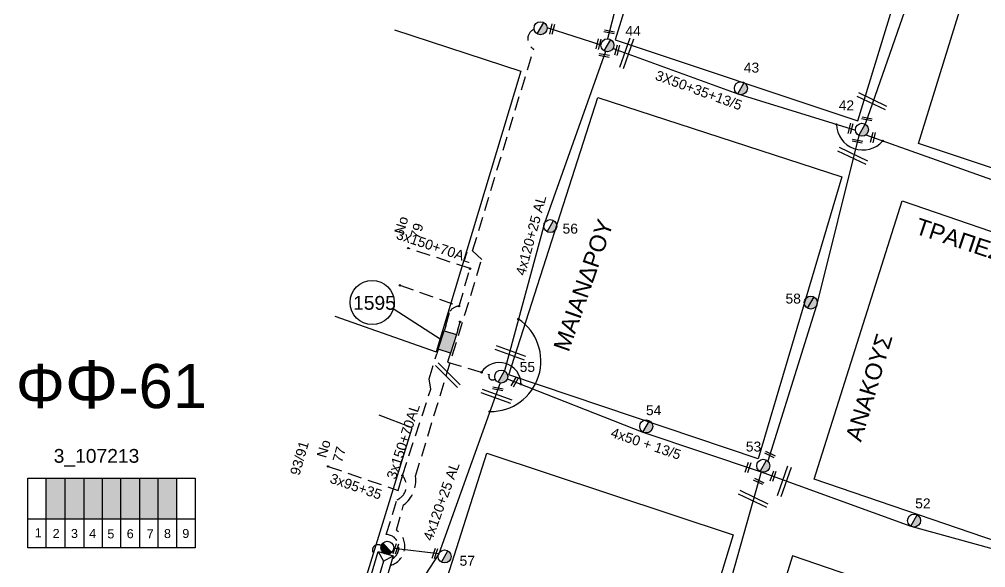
# Model space of a CAD drawing. Header units: millimetres. Extents: x 1091 to 3521, y 1177 to 2968.
# Drawn here: x 1274.5 to 1449.9, y 2093.4 to 2192.9 of the extents above; entities that cross this region are included whole.
import ezdxf
from ezdxf.enums import TextEntityAlignment as Align

# ---------------------------------------------------------------- set-up
doc = ezdxf.new("R2010")
doc.units = ezdxf.units.MM
doc.linetypes.add('DASHED', pattern=[19.05, 12.7, -6.35])
for name, color, linetype, lineweight in [('3X50+35+13_5', 7, 'Continuous', 30), ('4x50 + 13_5', 7, 'SYN_LINE', 30), ('Άγνωστα', 7, 'Continuous', 30), ('Γυμνά εναέρια ΧΤ και ΦΟΠ (3Φ)   4x50+16AL', 7, 'Continuous', 30), ('Καλωδια Χ.Τ 3x95+35', 7, 'DASHED', 30), ('Καλώδια ΧΤ   3x150+50CU', 7, 'DASHED', 30), ('Καλώδια ΧΤ   3x150+70AL', 7, 'DASHED', 30), ('Καλώδια ΧΤ   3x150AL+50CU', 7, 'DASHED', 30), ('Συνεστραμμένα ΧΤ   4x120+25 AL', 7, 'SYN_LINE', 30)]:
    doc.layers.add(name, color=color, linetype=linetype, lineweight=lineweight)
for name, color, linetype in [('Link Box 4 Διευθύνσεων', 7, 'Continuous'), ('Pillar OTE', 7, 'Continuous'), ('TEXT ΚΑΛΩΔΙΩΝ', 7, 'Continuous'), ('ΑΓΝΩΣΤΟ ΕΝΑΕΡΙΟ ΚΑΛΩΔΙΟ', 7, 'Continuous'), ('ΑΓΝΩΣΤΟ ΥΠΟΓΕΙΟ ΚΑΛΩΔΙΟ', 7, 'DASHED'), ('Μηχανική τομή', 7, 'Continuous'), ('Στύλος Ξύλινος', 7, 'Continuous'), ('Στύλος Ξύλινος @ 1', 7, 'Continuous'), ('Στύλος ΦΜ', 7, 'Continuous'), ('Στύλος ΦΜ @ 1', 7, 'Continuous'), ('Συνδέσεις', 7, 'Continuous'), ('Τομή', 7, 'Continuous'), ('Υποσταθμός εναέριος 2 στύλων', 7, 'Continuous'), ('Υποσταθμός πόλεως', 7, 'Continuous'), ('Υπόβαθρο ΔΕΗ', 7, 'Continuous')]:
    doc.layers.add(name, color=color, linetype=linetype)
doc.styles.add('arial', font='arial.ttf')
doc.styles.get("Standard").update_dxf_attribs({"font": 'arial.ttf', "height": 1.8})
doc.linetypes.add('SYN_LINE', pattern='A,0.5,-0.0001,["/\\/\\/\\/",Standard,S=0.1,R=0,X=0,Y=-0.05],-0.25', length=0.7501)

# ---------------------------------------------------------------- blocks, each defined once
blk = doc.blocks.new('ΥΠΑΡΧΩΝ ΤΣΙΜΕΝΤΕΝΙΟΣ ΣΤΥΛΟΣ')
at = {"layer": 'Στύλος ΦΜ'}
blk.add_hatch(color=7, dxfattribs=at).paths.add_polyline_path([(-1.29, -2.28, 0.574793), (2.62, 0, 0.268822), (1.3, 2.27)])
at = {"layer": 'Στύλος ΦΜ', "color": 7}
blk.add_line((-1.29, -2.28), (1.3, 2.27), dxfattribs=at)
blk.add_circle((0, 0), 2.62, dxfattribs=at)
at = {"layer": 'Στύλος ΦΜ', "flags": 4}
for tag, p in [('ΑΡΙΘΜΟΣ', (-4.68, 8.05)), ('ΤΥΠΟΣ', (-4.91, 3.03))]:
    blk.add_attdef(tag, p, '', height=4, dxfattribs=at)
blk = doc.blocks.new('ΥΠΟΣΤΑΘΜΟΣ ΕΝΑΕΡΙΟΣ ΕΠΙ 2 ΣΤΥΛΩΝ')
at = {"layer": 'Υποσταθμός εναέριος 2 στύλων', "linetype": 'Continuous'}
for points in [[(-11.97, -2.11, 0.574793), (-8.45, -0.07, 0.268822), (-9.64, 1.98)], [(9.68, -2.15, 0.574793), (13.19, -0.1, 0.268822), (12.01, 1.95)]]:
    blk.add_hatch(color=256, dxfattribs=at).paths.add_polyline_path(points)
for p, q in [((-11.97, -2.11), (-9.64, 1.98)), ((9.68, -2.15), (12.01, 1.95))]:
    blk.add_line(p, q, dxfattribs=at)
for centre in [(-10.81, -0.07), (10.84, -0.1)]:
    blk.add_circle(centre, 2.36, dxfattribs=at)
at = {"layer": 'Υποσταθμός πόλεως', "linetype": 'Continuous', "ltscale": 40}
blk.add_lwpolyline([(-8.57, 2.82), (8.57, 2.82), (8.57, -2.82), (-8.57, -2.82)], close=True, dxfattribs=at)
for points in [[(-5.75, 0), (-8.57, 2.82)], [(-8.57, -2.82), (-5.75, 0)], [(-5.75, 0), (5.75, 0)], [(5.75, 0), (8.57, 2.82)], [(8.57, -2.82), (5.75, 0)]]:
    blk.add_lwpolyline(points, dxfattribs=at)
at = {"layer": 'Υποσταθμός εναέριος 2 στύλων', "ltscale": 40, "flags": 1}
for tag, p in [('ΜΕΤΑΣΧΗΜΑΤΙΣΜΟΣ', (14.09, 2.51)), ('ΙΣΧΥΣ', (14.07, -0.28)), ('ΑΡΙΘΜΟΣ', (14.19, -3))]:
    blk.add_attdef(tag, p, '', height=1.8, dxfattribs=at)
blk = doc.blocks.new('LINK BOX 4 ΑΝΑΧΩΡΗΣΕΩΝ')
at = {"layer": 'Link Box 4 Διευθύνσεων', "ltscale": 40}
blk.add_hatch(color=256, dxfattribs=at).paths.add_polyline_path([(-3.54, 0), (-3.54, -4.67), (3.54, -4.67), (3.54, 0)])
for p, q in [((-3.54, 0), (-5.33, 0)), ((5.33, 0), (3.54, 0)), ((-3.54, -4.67), (-5.33, -4.67)), ((5.33, -4.67), (3.54, -4.67))]:
    blk.add_line(p, q, dxfattribs=at)
blk.add_lwpolyline([(-3.54, -4.67), (-3.54, 0), (3.54, 0), (3.54, -4.67)], close=True, dxfattribs=at)
blk = doc.blocks.new('ΥΠΑΡΧΩΝ ΞΥΛΙΝΟΣ ΣΤΥΛΟΣ')
at = {"layer": 'Στύλος Ξύλινος'}
h = blk.add_hatch(color=7, dxfattribs=at)
h.paths.add_polyline_path([(-2.62, 0, 0.270008), (-1.29, -2.28), (1.3, 2.27, 0.576266)])
h.paths.add_polyline_path([(-1.29, -2.28, 0.574793), (2.62, 0, 0.268822), (1.3, 2.27)])
at = {"layer": 'Στύλος Ξύλινος', "color": 7}
blk.add_line((-1.29, -2.28), (1.3, 2.27), dxfattribs=at)
blk.add_circle((0, 0), 2.62, dxfattribs=at)
at = {"layer": 'Στύλος Ξύλινος', "color": 1, "flags": 4}
for tag, p in [('ΑΡΙΘΜΟΣ', (-4.91, 8.6)), ('ΤΥΠΟΣ', (-4.85, 3.39))]:
    blk.add_attdef(tag, p, '', height=4, dxfattribs=at)
blk = doc.blocks.new('_ΣΥΝΔΕΣΗ')
at = {"layer": 'Συνδέσεις', "linetype": 'SYN_LINE', "ltscale": 40}
blk.add_hatch(color=256, dxfattribs=at).paths.add_polyline_path([(0.5, -0.01, 1), (-0.5, -0.01, 1)])
at = {"layer": 'Συνδέσεις'}
blk.add_circle((0, -0.01), 0.5, dxfattribs=at)
blk = doc.blocks.new('ΤΟΜΗ')
at = {"layer": 'Τομή', "ltscale": 40}
for p, q in [((11.33, -0.65), (-11.4, -0.65)), ((11.33, -3.42), (-11.4, -3.42))]:
    blk.add_line(p, q, dxfattribs=at)
blk = doc.blocks.new('ΜΗΧΑΝΙΚΗ ΤΟΜΗ')
at = {"layer": 'Μηχανική τομή', "ltscale": 40}
for p, q in [((-3.79, 1.21), (3.79, 1.21)), ((3.79, -0.34), (-3.79, -0.34))]:
    blk.add_line(p, q, dxfattribs=at)

msp = doc.modelspace()

# ---------------------------------------------------------------- hatches: boundary and pattern name
at = {"layer": 'Καλώδια ΧΤ   3x150AL+50CU', "linetype": 'DASHED', "lineweight": -3, "ltscale": 0.2}
h = msp.add_hatch(color=6, dxfattribs=at)
h.dxf.hatch_style = 1
h.paths.add_polyline_path([(1282.82, 2109.63), (1279.38, 2109.63), (1279.38, 2102.27), (1282.82, 2102.26)])
h = msp.add_hatch(color=5, dxfattribs=at)
h.dxf.hatch_style = 1
h.paths.add_polyline_path([(1282.82, 2102.26), (1286.26, 2102.26), (1286.26, 2109.63), (1282.82, 2109.63)])
h = msp.add_hatch(color=27, dxfattribs=at)
h.dxf.hatch_style = 1
h.paths.add_polyline_path([(1289.56, 2109.63), (1286.26, 2109.63), (1286.26, 2102.26), (1289.56, 2102.26)])
h = msp.add_hatch(color=1, dxfattribs=at)
h.dxf.hatch_style = 1
h.paths.add_polyline_path([(1289.56, 2102.26), (1292.94, 2102.25), (1292.94, 2109.63), (1289.56, 2109.63)])
h = msp.add_hatch(color=2, dxfattribs=at)
h.dxf.hatch_style = 1
h.paths.add_polyline_path([(1292.94, 2102.25), (1296.34, 2102.25), (1296.34, 2109.63), (1292.94, 2109.63)])
h = msp.add_hatch(color=173, dxfattribs=at)
h.dxf.hatch_style = 1
h.paths.add_polyline_path([(1299.68, 2102.25), (1299.68, 2109.63), (1296.34, 2109.63), (1296.34, 2102.25)])
h = msp.add_hatch(color=62, dxfattribs=at)
h.dxf.hatch_style = 1
h.paths.add_polyline_path([(1303.06, 2109.63), (1299.68, 2109.63), (1299.68, 2102.25), (1303.06, 2102.24)])

# ---------------------------------------------------------------- linework, layer by layer
at = {"layer": '3X50+35+13_5', "color": 2, "lineweight": -3, "ltscale": 0.1}
msp.add_lwpolyline([(1448.51, 2241.72), (1443.56, 2222.08), (1435.14, 2194.29), (1428.01, 2173.86)], dxfattribs=at)
at = {"layer": '3X50+35+13_5', "color": 173, "lineweight": -3, "ltscale": 0.1}
msp.add_lwpolyline([(1382.24, 2187.57), (1404.87, 2179.35), (1426.25, 2172.76)], dxfattribs=at)
at = {"layer": '4x50 + 13_5', "color": 1, "lineweight": -3, "ltscale": 0.1}
msp.add_lwpolyline([(1363.05, 2127.64), (1387.68, 2117.98), (1408.92, 2110.84)], dxfattribs=at)
at = {"layer": 'Pillar OTE', "lineweight": -3, "ltscale": 40}
for points in [[(1276.05, 2096.99), (1276.05, 2109.63), (1306.38, 2109.63), (1306.38, 2096.96), (1276.05, 2096.99)], [(1279.38, 2096.98), (1279.38, 2109.63)], [(1282.82, 2096.98), (1282.82, 2109.63)], [(1286.26, 2096.98), (1286.26, 2109.63)], [(1289.56, 2096.97), (1289.56, 2109.63)], [(1292.94, 2096.97), (1292.94, 2109.63)], [(1296.34, 2096.97), (1296.34, 2109.63)], [(1299.68, 2096.96), (1299.68, 2109.63)], [(1303.06, 2096.96), (1303.06, 2109.63)], [(1276.05, 2102.27), (1306.38, 2102.24)]]:
    msp.add_lwpolyline(points, dxfattribs=at)
at = {"layer": 'ΑΓΝΩΣΤΟ ΕΝΑΕΡΙΟ ΚΑΛΩΔΙΟ', "color": 173, "linetype": 'SYN_LINE', "lineweight": -3, "ltscale": 13}
msp.add_lwpolyline([(1370.25, 2191.37), (1380.05, 2188.25)], dxfattribs=at)
at = {"layer": 'ΑΓΝΩΣΤΟ ΕΝΑΕΡΙΟ ΚΑΛΩΔΙΟ', "color": 1, "lineweight": -3, "ltscale": 0.1}
msp.add_lwpolyline([(1426.84, 2171.81), (1419.18, 2140.95), (1410.32, 2112.72)], dxfattribs=at)
at = {"layer": 'ΑΓΝΩΣΤΟ ΕΝΑΕΡΙΟ ΚΑΛΩΔΙΟ', "color": 173, "lineweight": -3, "ltscale": 0.1}
msp.add_lwpolyline([(1428.14, 2171.91), (1458.27, 2161.23), (1478.56, 2154.7)], dxfattribs=at)
at = {"layer": 'ΑΓΝΩΣΤΟ ΕΝΑΕΡΙΟ ΚΑΛΩΔΙΟ', "color": 30, "lineweight": -3, "ltscale": 0.1}
msp.add_lwpolyline([(1408.92, 2110.84), (1436.29, 2100.92), (1458.92, 2094.69)], dxfattribs=at)
at = {"layer": 'ΑΓΝΩΣΤΟ ΥΠΟΓΕΙΟ ΚΑΛΩΔΙΟ', "color": 1, "lineweight": -3, "ltscale": 0.2}
for points in [[(1354.3, 2140.84), (1356.3, 2147.64)], [(1343.55, 2144.62), (1354.3, 2140.84)], [(1354.1, 2136.52), (1354.48, 2138)]]:
    msp.add_lwpolyline(points, dxfattribs=at)
for points in [[(1351.88, 2137.24), (1352.64, 2139.87, -0.246037), (1354.3, 2140.84, -1.304788)], [(1352.46, 2131.45), (1352.23, 2130.7), (1359.76, 2128.41, 0.835961), (1360.85, 2127.64, -2.64535)]]:
    msp.add_lwpolyline(points, format="xyb", dxfattribs=at)
at = {"layer": 'Γυμνά εναέρια ΧΤ και ΦΟΠ (3Φ)   4x50+16AL', "color": 27, "lineweight": -3, "ltscale": 0.1}
msp.add_lwpolyline([(1402.75, 2257.2), (1395.14, 2237.71), (1387.47, 2213.35), (1381.23, 2189.35)], dxfattribs=at)
at = {"layer": 'Καλωδια Χ.Τ 3x95+35', "color": 1, "lineweight": -3, "ltscale": 0.2}
msp.add_lwpolyline([(1330.53, 2111.75), (1343.27, 2107.41), (1344.01, 2110.09)], dxfattribs=at)
at = {"layer": 'Καλώδια ΧΤ   3x150+50CU', "color": 62, "lineweight": -3, "ltscale": 0.2}
msp.add_arc((1339.58, 2096.55), 1.01, 54.4394, 260.8328, dxfattribs=at)
at = {"layer": 'Καλώδια ΧΤ   3x150+70AL', "color": 173, "lineweight": -3, "ltscale": 0.2}
for points in [[(1358.41, 2149.31), (1358.41, 2149.31), (1356.76, 2150.9), (1367.85, 2187.47, -0.618366), (1367.91, 2191.1, 4.574141)], [(1341.83, 2093.8, 0.632826), (1342.95, 2100.17), (1344.24, 2104.76, 0.272132), (1346.4, 2109.98, 0.430425)]]:
    msp.add_lwpolyline(points, format="xyb", dxfattribs=at)
at = {"layer": 'Καλώδια ΧΤ   3x150+70AL', "color": 1, "lineweight": -3, "ltscale": 0.2}
for points in [[(1356.3, 2147.64), (1345.06, 2151.37)], [(1344.01, 2110.09), (1349.18, 2125.8), (1348.85, 2127.65), (1350.24, 2132.17)]]:
    msp.add_lwpolyline(points, dxfattribs=at)
at = {"layer": 'Καλώδια ΧΤ   3x150+70AL', "color": 173, "lineweight": -3, "ltscale": 0.2}
msp.add_lwpolyline([(1346.4, 2109.98), (1358.41, 2149.31), (1358.41, 2149.31), (1358.41, 2149.31)], dxfattribs=at)
at = {"layer": 'Καλώδια ΧΤ   3x150+70AL', "color": 1, "lineweight": -3, "ltscale": 0.2}
msp.add_lwpolyline([(1342.2, 2095.03, 0.768704), (1341.09, 2099.39), (1343.04, 2105.71, 0.522424), (1344.01, 2110.09, -23.818201)], format="xyb", dxfattribs=at)
at = {"layer": 'Συνεστραμμένα ΧΤ   4x120+25 AL', "color": 62, "lineweight": -3, "ltscale": 15}
for points in [[(1380.88, 2187.05), (1369.81, 2155.92), (1362.54, 2129.08)], [(1361.75, 2126.9), (1350.61, 2095.92), (1330.49, 2064.96)]]:
    msp.add_lwpolyline(points, dxfattribs=at)
at = {"layer": 'Συνεστραμμένα ΧΤ   4x120+25 AL', "color": 1, "lineweight": -3, "ltscale": 15}
msp.add_lwpolyline([(1409.14, 2110.76), (1397.8, 2070.58), (1389.07, 2045.78)], dxfattribs=at)
at = {"layer": 'Συνεστραμμένα ΧΤ   4x120+25 AL', "color": 62, "lineweight": -3, "ltscale": 8}
msp.add_lwpolyline([(1350.61, 2095.92), (1342.46, 2096.89)], dxfattribs=at)
at = {"layer": 'Υπόβαθρο ΔΕΗ', "lineweight": -3, "ltscale": 0.1}
for points in [[(1382.6, 2189.18), (1426.66, 2174.48), (1447.5, 2242.41), (1403.57, 2256.88)], [(1437.71, 2170.32), (1458.75, 2238.3), (1500.11, 2224.92), (1478.69, 2156.69)], [(1408.57, 2113.16), (1363.31, 2128.38), (1379.47, 2178.7), (1423.75, 2164.29)], [(1459.11, 2095.68), (1418.73, 2109.44), (1434.73, 2159.92), (1475.06, 2146.1)], [(1342.45, 2061.1), (1359.33, 2114.18), (1404.02, 2099.33), (1387.84, 2046.32)], [(1414.8, 2095.56), (1398.5, 2043.07), (1438.96, 2029.75), (1455.74, 2081.53)]]:
    msp.add_lwpolyline(points, close=True, dxfattribs=at)
for points in [[(1342.56, 2190.95), (1365.53, 2183.47), (1350.14, 2132.57)], [(1331.73, 2139.01), (1350.14, 2132.57)], [(1298.43, 2077.02), (1329.36, 2065.31), (1345.76, 2118.75), (1339.8, 2121.05)]]:
    msp.add_lwpolyline(points, dxfattribs=at)
at = {"layer": 'Υπόβαθρο ΔΕΗ', "lineweight": -3}
msp.add_lwpolyline([(1351.06, 2134.71), (1342.36, 2140.37)], dxfattribs=at)
msp.add_circle((1338.53, 2141.51), 4, dxfattribs=at)
for centre, radius, start, end in [((1427.57, 2173.94), 4.77, 181.3354, 319.343), ((1360, 2130.87), 9.15, 269.2969, 56.2484), ((1361.64, 2126.72), 3.89, 359.2916, 147.1424)]:
    msp.add_arc(centre, radius, start, end, dxfattribs=at)

# ---------------------------------------------------------------- block references
at = {"layer": 'Link Box 4 Διευθύνσεων', "lineweight": -3, "xscale": 0.4999999999999999, "yscale": 0.4999999999999999, "zscale": 0.4999999999999999, "rotation": 72.10469928664102}
msp.add_blockref('LINK BOX 4 ΑΝΑΧΩΡΗΣΕΩΝ', (1351.06, 2134.7), dxfattribs=at)
at = {"layer": 'Μηχανική τομή', "lineweight": -3, "xscale": 0.2499999999999677, "yscale": 0.2499999999999677, "zscale": 0.2499999999999677}
for p, rotation in [((1371.28, 2191.04), 75.95120821938053), ((1381.54, 2190.49), 349.4250289232527), ((1379.69, 2188.37), 75.95120821938053), ((1383.1, 2187.28), 75.95120821938053), ((1380.6, 2186.22), 349.4250289232527), ((1428.31, 2174.71), 349.4250289232527), ((1425.45, 2173.03), 75.95120821938053), ((1429.52, 2171.42), 75.95120821938053), ((1426.57, 2170.67), 349.4250289232527), ((1364.3, 2127.13), 240.0732071144525), ((1361.33, 2125.72), 349.4250289232527), ((1410.75, 2114.03), 153.688152953226), ((1406.84, 2111.54), 71.28306097681653), ((1411.38, 2109.95), 71.28306097681653), ((1408.71, 2109.14), 153.688152953226), ((1342.92, 2096.77), 71.28306097681653), ((1350.03, 2095.93), 71.28306097681653)]:
    msp.add_blockref('ΜΗΧΑΝΙΚΗ ΤΟΜΗ', p, dxfattribs=dict(at, rotation=rotation))
at = {"layer": 'Στύλος Ξύλινος @ 1', "lineweight": -3, "ltscale": 40}
ref = msp.add_blockref('ΥΠΑΡΧΩΝ ΞΥΛΙΝΟΣ ΣΤΥΛΟΣ', (1418.13, 2141.48), dxfattribs=dict(at, xscale=0.4499999999998181, yscale=0.4499999999998181, zscale=0.4499999999998181))
ref.add_attrib('ΤΥΠΟΣ', '58', (1413.54, 2141.31), dxfattribs={"layer": 'Στύλος Ξύλινος', "height": 1.8, "flags": 4})
at = {"layer": 'Στύλος ΦΜ @ 1', "lineweight": -3, "ltscale": 40, "xscale": 0.4499999999998181, "yscale": 0.4499999999998181, "zscale": 0.4499999999998181}
msp.add_blockref('ΥΠΑΡΧΩΝ ΤΣΙΜΕΝΤΕΝΙΟΣ ΣΤΥΛΟΣ', (1369.08, 2191.27), dxfattribs=at)
at = {"layer": 'Στύλος ΦΜ @ 1', "lineweight": -3, "ltscale": 40}
ref = msp.add_blockref('ΥΠΑΡΧΩΝ ΤΣΙΜΕΝΤΕΝΙΟΣ ΣΤΥΛΟΣ', (1381.23, 2188.17), dxfattribs=dict(at, xscale=0.4499999999998181, yscale=0.4499999999998181, zscale=0.4499999999998181))
ref.add_attrib('ΤΥΠΟΣ', '44', (1384.49, 2189.89), dxfattribs={"layer": 'Στύλος ΦΜ', "height": 1.8, "flags": 4})
ref = msp.add_blockref('ΥΠΑΡΧΩΝ ΤΣΙΜΕΝΤΕΝΙΟΣ ΣΤΥΛΟΣ', (1405.45, 2180.37), dxfattribs=dict(at, xscale=0.4499999999998181, yscale=0.4499999999998181, zscale=0.4499999999998181))
ref.add_attrib('ΤΥΠΟΣ', '43', (1405.97, 2183.22), dxfattribs={"layer": 'Στύλος ΦΜ', "height": 1.8, "flags": 4})
ref = msp.add_blockref('ΥΠΑΡΧΩΝ ΤΣΙΜΕΝΤΕΝΙΟΣ ΣΤΥΛΟΣ', (1427.42, 2172.84), dxfattribs=dict(at, xscale=0.4499999999998181, yscale=0.4499999999998181, zscale=0.4499999999998181))
ref.add_attrib('ΤΥΠΟΣ', '42', (1423.2, 2176.36), dxfattribs={"layer": 'Στύλος ΦΜ', "height": 1.8, "flags": 4})
ref = msp.add_blockref('ΥΠΑΡΧΩΝ ΤΣΙΜΕΝΤΕΝΙΟΣ ΣΤΥΛΟΣ', (1370.85, 2155.37), dxfattribs=dict(at, xscale=0.4499999999998181, yscale=0.4499999999998181, zscale=0.4499999999998181))
ref.add_attrib('ΤΥΠΟΣ', '56', (1373.08, 2154), dxfattribs={"layer": 'Στύλος ΦΜ', "height": 1.8, "flags": 4})
ref = msp.add_blockref('ΥΠΑΡΧΩΝ ΤΣΙΜΕΝΤΕΝΙΟΣ ΣΤΥΛΟΣ', (1361.95, 2128.06), dxfattribs=dict(at, xscale=0.4499999999998181, yscale=0.4499999999998181, zscale=0.4499999999998181))
ref.add_attrib('ΤΥΠΟΣ', '55', (1365.3, 2128.91), dxfattribs={"layer": 'Στύλος ΦΜ', "height": 1.8, "flags": 4})
ref = msp.add_blockref('ΥΠΑΡΧΩΝ ΤΣΙΜΕΝΤΕΝΙΟΣ ΣΤΥΛΟΣ', (1388.26, 2119.01), dxfattribs=dict(at, xscale=0.4499999999998181, yscale=0.4499999999998181, zscale=0.4499999999998181))
ref.add_attrib('ΤΥΠΟΣ', '54', (1388.22, 2121.06), dxfattribs={"layer": 'Στύλος ΦΜ', "height": 1.8, "flags": 4})
ref = msp.add_blockref('ΥΠΑΡΧΩΝ ΤΣΙΜΕΝΤΕΝΙΟΣ ΣΤΥΛΟΣ', (1409.51, 2111.87), dxfattribs=dict(at, xscale=0.4499999999998181, yscale=0.4499999999998181, zscale=0.4499999999998181))
ref.add_attrib('ΤΥΠΟΣ', '53', (1406.34, 2114.46), dxfattribs={"layer": 'Στύλος ΦΜ', "height": 1.8, "flags": 4})
ref = msp.add_blockref('ΥΠΑΡΧΩΝ ΤΣΙΜΕΝΤΕΝΙΟΣ ΣΤΥΛΟΣ', (1436.87, 2101.94), dxfattribs=dict(at, xscale=0.4499999999998181, yscale=0.4499999999998181, zscale=0.4499999999998181))
ref.add_attrib('ΤΥΠΟΣ', '52', (1437.08, 2104.15), dxfattribs={"layer": 'Στύλος ΦΜ', "height": 1.8, "flags": 4})
ref = msp.add_blockref('ΥΠΑΡΧΩΝ ΤΣΙΜΕΝΤΕΝΙΟΣ ΣΤΥΛΟΣ', (1351.68, 2095.42), dxfattribs=dict(at, xscale=0.4499999999998181, yscale=0.4499999999998181, zscale=0.4499999999998181))
ref.add_attrib('ΤΥΠΟΣ', '57', (1354.39, 2093.74), dxfattribs={"layer": 'Στύλος ΦΜ', "height": 1.8, "flags": 4})
at = {"layer": 'Συνδέσεις', "lineweight": -3, "xscale": 0.25, "yscale": 0.25, "zscale": 0.25}
for p in [(1422.8, 2173.82), (1431.2, 2170.83), (1345.06, 2151.37), (1356.3, 2147.64), (1343.55, 2144.62), (1354.3, 2140.84), (1354.48, 2138), (1365.08, 2138.48), (1358.38, 2128.83), (1365.53, 2126.68), (1359.88, 2121.72), (1330.53, 2111.75), (1344.01, 2110.1)]:
    msp.add_blockref('_ΣΥΝΔΕΣΗ', p, dxfattribs=at)
at = {"layer": 'Τομή', "lineweight": -3}
for p, xscale, yscale, zscale, rotation in [((1384.22, 2186.86), 0.2499999999999995, 0.2499999999999995, 0.2499999999999995, 70.82323712653914), ((1428.96, 2177.59), 0.2499999999999995, 0.2499999999999995, 0.2499999999999995, 154.6830260571856), ((1425.48, 2167.67), 0.2499999999999995, 0.2499999999999995, 0.2499999999999995, 154.6830260571856), ((1363.4, 2131.93), 0.2499999999999998, 0.2499999999999998, 0.2499999999999998, 160.1573928383932), ((1351.9, 2127.98), 0.2499999999999999, 0.2499999999999999, 0.2499999999999999, 135.2867713395451), ((1360.88, 2124.03), 0.2499999999999998, 0.2499999999999998, 0.2499999999999998, 160.1573928383932), ((1412.84, 2109.19), 0.2499999999999995, 0.2499999999999995, 0.2499999999999995, 70.82323712653914), ((1407.42, 2105.44), 0.2499999999999995, 0.2499999999999995, 0.2499999999999995, 154.6830260571856)]:
    msp.add_blockref('ΤΟΜΗ', p, dxfattribs=dict(at, xscale=xscale, yscale=yscale, zscale=zscale, rotation=rotation))
at = {"layer": 'Υποσταθμός εναέριος 2 στύλων', "lineweight": -3, "xscale": 0.4999999999999997, "yscale": 0.4999999999999997, "zscale": 0.4999999999999997, "rotation": 253.4080023404983}
msp.add_blockref('ΥΠΟΣΤΑΘΜΟΣ ΕΝΑΕΡΙΟΣ ΕΠΙ 2 ΣΤΥΛΩΝ', (1339.77, 2091.82), dxfattribs=at)

# ---------------------------------------------------------------- texts
at = {"lineweight": -3, "ltscale": 40, "char_height": 3, "attachment_point": 1, "style": 'arial'}
for s, insert, width, rotation in [('MAIAΝΔΡΟΥ', (1371.35, 2133.36), 64.8866, 70.846), ('ΤΡΑΠΕΖΟΥΝΤΟΣ', (1437.81, 2156.91), 50.5595, 341.6034), ('ANAKOYΣ', (1424.36, 2116.93), 64.8866, 73.2805)]:
    msp.add_mtext(s, dxfattribs=dict(at, insert=insert, width=width, rotation=rotation))
at = {"lineweight": -3, "ltscale": 30, "char_height": 1.63, "width": 11.2573, "attachment_point": 1}
for s, insert in [('1', (1277.3, 2100.55)), ('2', (1280.54, 2100.41)), ('3', (1283.87, 2100.41)), ('4', (1287.17, 2100.41)), ('5', (1290.47, 2100.33)), ('6', (1293.99, 2100.36)), ('7', (1297.62, 2100.36)), ('8', (1300.74, 2100.39)), ('9', (1304.07, 2100.41))]:
    msp.add_mtext(s, dxfattribs=dict(at, insert=insert))
at = {"layer": 'TEXT ΚΑΛΩΔΙΩΝ', "lineweight": -3, "ltscale": 0.1, "style": 'arial'}
for s, rotation, p in [('3X50+35+13/5', 340.0236, (1397.81, 2180)), ('4x120+25 AL', 74.8385, (1367.34, 2153.69)), ('3x150+70AL', 341.6317, (1349.76, 2151.71)), ('3x150+70AL', 71.7635, (1344.16, 2116.3)), ('4x50 + 13/5', 341.425, (1388.22, 2115.9)), ('4x120+25 AL', 70.2264, (1351.08, 2105.43)), (' 3x95+35', 341.188, (1335.25, 2108.24))]:
    msp.add_text(s, height=1.8, rotation=rotation, dxfattribs=at).set_placement(p, align=Align.MIDDLE_CENTER)
at = {"layer": 'Άγνωστα', "color": 7, "lineweight": -3}
note = msp.add_mtext_dynamic_manual_height_columns('No ', width=1.8, gutter_width=2.31, heights=[0.0453, 0], dxfattribs=dict(at, insert=(1341.34, 2150.28), char_height=1.8, attachment_point=1, rotation=73.752))
for column, words in zip(note.columns.linked_columns, ['79']):
    column.text = words
at = {"layer": 'Άγνωστα', "color": 7, "lineweight": -3, "char_height": 2.5, "width": 4.551914400963142e-14, "attachment_point": 1}
for s, insert in [('1595', (1335.06, 2142.68)), ('3_107213', (1280.73, 2114.92))]:
    msp.add_mtext(s, dxfattribs=dict(at, insert=insert))
at = {"layer": 'Άγνωστα', "color": 7, "lineweight": -3, "insert": (1323.58, 2110.5), "char_height": 1.8, "attachment_point": 1, "rotation": 73.752}
msp.add_mtext_dynamic_manual_height_columns('93/91', width=1.8, gutter_width=2.31, heights=[0.0453], dxfattribs=at)
at = {"layer": 'Άγνωστα', "color": 7, "lineweight": -3}
note = msp.add_mtext_dynamic_manual_height_columns('No ', width=1.8, gutter_width=2.31, heights=[0.0453, 0], dxfattribs=dict(at, insert=(1327.27, 2109.73), char_height=1.8, attachment_point=1, rotation=73.752))
for column, words in zip(note.columns.linked_columns, ['77']):
    column.text = words
at = {"layer": 'Υπόβαθρο ΔΕΗ', "lineweight": -3, "insert": (1273.85, 2131), "char_height": 8, "width": 84.6573, "attachment_point": 1}
msp.add_mtext('Φ{\\H1.0833x;Φ}-61', dxfattribs=at)

doc.saveas('drawing.dxf')
